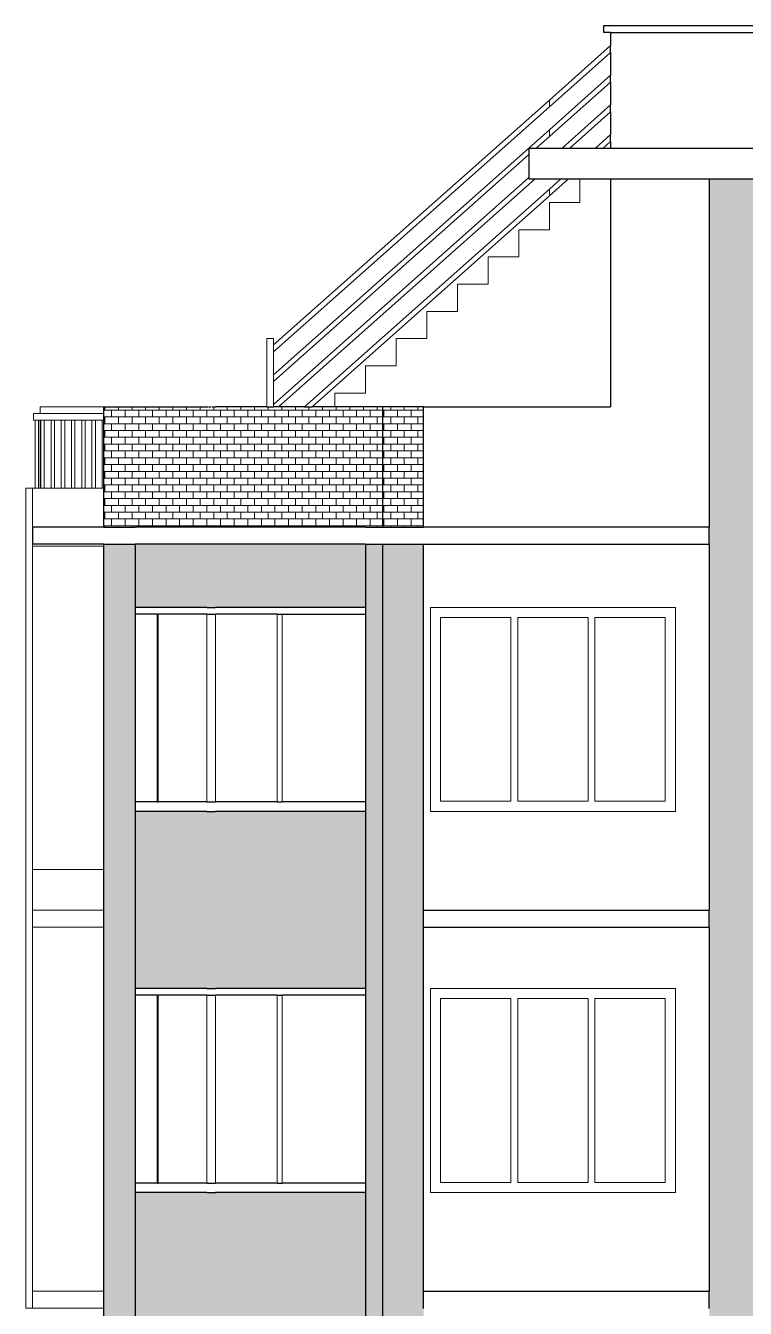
# Model space of a CAD drawing. Header units: inches. Extents: x 5914 to 162157, y -20538 to 282354.
# Drawn here: x 154181.2 to 154383.5, y -20169.6 to -19808.8 of the extents above; entities that cross this region are included whole.
import ezdxf

# ---------------------------------------------------------------- set-up
doc = ezdxf.new("R2010")
doc.units = ezdxf.units.IN
doc.header["$MEASUREMENT"] = 0
doc.linetypes.add('DASHED', pattern=[0.75, 0.5, -0.25])
for name, color, linetype, lineweight in [('DOOR-WIN RA', 3, 'Continuous', 20), ('ELE1 RA', 1, 'Continuous', 30), ('ELE2 RA', 130, 'Continuous', 20), ('HATCH RA', 8, 'Continuous', 5)]:
    doc.layers.add(name, color=color, linetype=linetype, lineweight=lineweight)

# ---------------------------------------------------------------- blocks, each defined once
blk = doc.blocks.new('TDG')
at = {"layer": 'HATCH RA', "transparency": 33554687}
h = blk.add_hatch(dxfattribs=at)
h.set_pattern_fill('AR-B816', color=256, scale=0.25)
h.paths.add_polyline_path([(159005.74, -15535.96), (159005.74, -15524.96), (158980.74, -15524.96), (158980.74, -15627.36), (158980.74, -15632.36), (158980.74, -15739.96), (158980.74, -15745.02), (158980.74, -15851.96), (158980.74, -15857.02), (158980.74, -15963.96), (158980.74, -15969.02), (158980.74, -16075.96), (158980.74, -16080.84), (158980.74, -16093.96), (159005.74, -16093.96), (159005.74, -15963.96), (159005.74, -15937.96), (159005.74, -15872.96), (159005.74, -15856.96), (159005.74, -15851.96)])
h.paths.add_polyline_path([(158812.05, -15632.36), (158802.86, -15632.36), (158802.86, -15632.96), (158802.86, -15727.96), (158802.86, -15739.96), (158802.86, -15744.96), (158802.86, -15851.96), (158802.86, -15856.96), (158802.86, -15963.96), (158802.86, -15969.31), (158802.86, -16081.96), (158812.05, -16081.96)])
h = blk.add_hatch(dxfattribs=at)
h.set_pattern_fill('AR-B816', color=256, scale=0.25)
h.paths.add_polyline_path([(158896.81, -15591.96), (158884.81, -15591.96), (158884.81, -15627.36), (158896.81, -15627.36)])
h.paths.add_polyline_path([(158884.8, -15591.96), (158879.75, -15591.96), (158870.71, -15591.96), (158864.01, -15591.96), (158861.76, -15591.96), (158854.19, -15591.96), (158852.71, -15591.96), (158850.71, -15591.96), (158835.64, -15591.96), (158833.06, -15591.96), (158812.05, -15591.96), (158802.86, -15591.96), (158802.86, -15593.96), (158802.86, -15595.96), (158802.86, -15615.96), (158802.86, -15627.36), (158812.05, -15627.36), (158879.75, -15627.36), (158884.8, -15627.36)])
h = blk.add_hatch(dxfattribs=at)
h.set_pattern_fill('AR-B816', color=256, scale=0.25)
h.paths.add_polyline_path([(158896.81, -15857.02), (158896.81, -15851.96), (158896.81, -15745.02), (158896.81, -15739.96), (158896.81, -15632.36), (158884.81, -15632.36), (158884.81, -15650.96), (158884.81, -15652.96), (158884.81, -15708.15), (158884.81, -15710.96), (158884.81, -15739.96), (158884.81, -15762.96), (158884.81, -15764.96), (158884.81, -15820.15), (158884.81, -15822.96), (158884.81, -15851.96), (158884.81, -15874.96), (158884.81, -15876.96), (158884.81, -15932.15), (158884.81, -15934.96), (158884.81, -15963.96), (158884.81, -15969.31), (158884.81, -16075.96), (158884.81, -16081.96), (158896.81, -16081.96), (158896.81, -16075.96), (158896.81, -15969.02), (158896.81, -15963.96)])
h.paths.add_polyline_path([(158884.8, -15934.96), (158884.8, -15932.15), (158884.8, -15876.96), (158884.8, -15874.96), (158884.8, -15851.96), (158884.8, -15822.96), (158884.8, -15820.15), (158884.8, -15764.96), (158884.8, -15762.96), (158884.8, -15739.96), (158884.8, -15710.96), (158884.8, -15708.15), (158884.8, -15652.96), (158884.8, -15650.96), (158884.8, -15632.36), (158879.75, -15632.36), (158879.75, -16081.96), (158880.67, -16081.96), (158884.8, -16081.96), (158884.8, -16075.96), (158884.8, -15969.31), (158884.8, -15963.96)])
h.paths.add_polyline_path([(158879.75, -15934.96), (158835.64, -15934.96), (158833.06, -15934.96), (158812.05, -15934.96), (158812.05, -15969.31), (158822.89, -15969.31), (158833.06, -15969.31), (158835.64, -15969.31), (158873.78, -15969.31), (158879.75, -15969.31)])
h.paths.add_polyline_path([(158879.75, -15822.96), (158835.64, -15822.96), (158833.06, -15822.96), (158812.05, -15822.96), (158812.05, -15874.96), (158833.06, -15874.96), (158835.64, -15874.96), (158879.75, -15874.96)])
h.paths.add_polyline_path([(158879.75, -15710.96), (158835.64, -15710.96), (158833.06, -15710.96), (158812.05, -15710.96), (158812.05, -15762.96), (158833.06, -15762.96), (158835.64, -15762.96), (158879.75, -15762.96)])
h.paths.add_polyline_path([(158879.75, -15632.36), (158812.05, -15632.36), (158812.05, -15650.96), (158833.06, -15650.96), (158835.64, -15650.96), (158879.75, -15650.96)])
at = {"layer": 'DOOR-WIN RA'}
for p, q in [((158818.52, -15652.96), (158818.52, -15708.15)), ((158818.78, -15708.15), (158818.78, -15652.96)), ((158833.06, -15708.15), (158833.06, -15652.96)), ((158835.64, -15708.15), (158835.64, -15652.96)), ((158853.73, -15708.15), (158853.73, -15652.96)), ((158855.28, -15708.15), (158855.28, -15652.96)), ((158898.78, -15710.96), (158898.78, -15650.96)), ((158898.78, -15650.96), (158970.78, -15650.96)), ((158901.78, -15653.96), (158922.44, -15653.96)), ((158901.78, -15707.96), (158901.78, -15653.96)), ((158922.44, -15707.96), (158922.44, -15653.96)), ((158924.44, -15653.96), (158945.11, -15653.96)), ((158924.44, -15653.96), (158924.44, -15707.96)), ((158945.11, -15707.96), (158945.11, -15653.96)), ((158947.11, -15653.96), (158967.78, -15653.96)), ((158947.11, -15653.96), (158947.11, -15707.96)), ((158967.78, -15653.96), (158967.78, -15707.96)), ((158970.78, -15650.96), (158970.78, -15710.96)), ((158922.44, -15707.96), (158901.78, -15707.96)), ((158945.11, -15707.96), (158924.44, -15707.96)), ((158967.78, -15707.96), (158947.11, -15707.96)), ((158970.78, -15710.96), (158898.78, -15710.96)), ((158898.78, -15822.96), (158898.78, -15762.96)), ((158898.78, -15762.96), (158970.78, -15762.96)), ((158970.78, -15762.96), (158970.78, -15822.96)), ((158818.52, -15764.96), (158818.52, -15820.15)), ((158818.78, -15820.15), (158818.78, -15764.96)), ((158833.06, -15820.15), (158833.06, -15764.96)), ((158835.64, -15820.15), (158835.64, -15764.96)), ((158853.73, -15820.15), (158853.73, -15764.96)), ((158855.28, -15820.15), (158855.28, -15764.96)), ((158901.78, -15765.96), (158922.44, -15765.96)), ((158901.78, -15819.96), (158901.78, -15765.96)), ((158922.44, -15819.96), (158922.44, -15765.96)), ((158924.44, -15765.96), (158945.11, -15765.96)), ((158924.44, -15765.96), (158924.44, -15819.96)), ((158945.11, -15819.96), (158945.11, -15765.96)), ((158947.11, -15765.96), (158967.78, -15765.96)), ((158947.11, -15765.96), (158947.11, -15819.96)), ((158967.78, -15765.96), (158967.78, -15819.96)), ((158922.44, -15819.96), (158901.78, -15819.96)), ((158945.11, -15819.96), (158924.44, -15819.96)), ((158967.78, -15819.96), (158947.11, -15819.96)), ((158970.78, -15822.96), (158898.78, -15822.96))]:
    blk.add_line(p, q, dxfattribs=at)
at = {"layer": 'ELE1 RA'}
for p, q in [((158949.74, -15481.96), (158949.74, -15479.96)), ((158949.74, -15479.96), (159202.78, -15479.96)), ((158951.74, -15481.96), (158949.74, -15481.96)), ((158951.74, -15481.96), (159202.78, -15481.96)), ((158951.74, -15481.96), (158951.74, -15485.82)), ((158951.74, -15487.82), (158951.74, -15485.82)), ((158951.74, -15487.82), (158951.74, -15494.55)), ((158951.74, -15496.55), (158951.74, -15494.55)), ((158951.74, -15496.55), (158951.74, -15503.28)), ((158951.74, -15505.28), (158951.74, -15503.28)), ((158951.74, -15505.28), (158951.74, -15512)), ((158951.74, -15514), (158951.74, -15512)), ((158951.74, -15514), (158951.74, -15515.96)), ((158927.74, -15515.96), (158929.89, -15515.96)), ((158927.74, -15515.96), (158927.74, -15517.87)), ((158927.74, -15517.87), (158927.74, -15524.6)), ((158929.89, -15515.96), (158937.47, -15515.96)), ((158937.47, -15515.96), (158939.72, -15515.96)), ((158939.72, -15515.96), (158947.29, -15515.96)), ((158947.29, -15515.96), (158949.54, -15515.96)), ((158949.54, -15515.96), (158951.74, -15515.96)), ((158951.74, -15515.96), (159202.78, -15515.96)), ((158927.74, -15524.6), (158927.74, -15524.96)), ((158927.74, -15524.96), (158929.59, -15524.96)), ((158929.59, -15524.96), (158937.16, -15524.96)), ((158937.16, -15524.96), (158939.41, -15524.96)), ((158939.41, -15524.96), (158942.74, -15524.96)), ((158942.74, -15524.96), (158951.74, -15524.96)), ((158951.74, -15524.96), (158980.74, -15524.96)), ((158951.74, -15524.96), (158951.74, -15591.96)), ((158980.74, -15524.96), (158980.74, -15627.36)), ((158980.74, -15524.96), (159005.74, -15524.96)), ((158802.86, -15593.96), (158802.86, -15591.96)), ((158802.86, -15591.96), (158812.05, -15591.96)), ((158812.05, -15591.96), (158833.06, -15591.96)), ((158850.71, -15591.96), (158835.64, -15591.96)), ((158850.71, -15591.96), (158852.71, -15591.96)), ((158854.19, -15591.96), (158852.71, -15591.96)), ((158861.76, -15591.96), (158854.19, -15591.96)), ((158861.76, -15591.96), (158864.01, -15591.96)), ((158870.71, -15591.96), (158864.01, -15591.96)), ((158879.75, -15591.96), (158870.71, -15591.96)), ((158884.8, -15591.96), (158879.75, -15591.96)), ((158884.8, -15591.96), (158884.81, -15591.96)), ((158884.81, -15627.36), (158884.81, -15591.96)), ((158896.81, -15591.96), (158884.81, -15591.96)), ((158896.81, -15627.36), (158896.81, -15591.96)), ((158896.81, -15591.96), (158951.74, -15591.96)), ((158802.86, -15595.96), (158802.86, -15593.96)), ((158802.86, -15615.96), (158802.86, -15595.96)), ((158802.86, -15627.36), (158802.86, -15615.96)), ((158781.87, -15627.36), (158781.87, -15632.36)), ((158802.86, -15627.36), (158781.87, -15627.36)), ((158802.86, -15627.36), (158812.05, -15627.36)), ((158879.75, -15627.36), (158812.05, -15627.36)), ((158879.75, -15627.36), (158884.8, -15627.36)), ((158884.8, -15627.36), (158884.81, -15627.36)), ((158884.81, -15627.36), (158896.81, -15627.36)), ((158951.74, -15627.36), (158896.81, -15627.36)), ((158980.74, -15627.36), (158951.74, -15627.36)), ((158980.74, -15632.36), (158980.74, -15627.36)), ((158802.86, -15632.36), (158781.87, -15632.36)), ((158802.86, -15632.96), (158802.86, -15632.36)), ((158802.86, -15632.36), (158812.05, -15632.36)), ((158802.86, -15727.96), (158802.86, -15632.96)), ((158879.75, -15632.36), (158812.05, -15632.36)), ((158812.05, -15632.36), (158812.05, -16081.96)), ((158879.75, -15632.36), (158884.8, -15632.36)), ((158879.75, -15632.36), (158879.75, -16081.96)), ((158884.8, -15632.36), (158884.81, -15632.36)), ((158884.8, -15650.96), (158884.8, -15632.36)), ((158884.81, -15632.36), (158896.81, -15632.36)), ((158884.81, -15650.96), (158884.81, -15632.36)), ((158896.81, -15632.36), (158980.74, -15632.36)), ((158896.81, -15739.96), (158896.81, -15632.36)), ((158980.74, -15632.36), (158980.74, -15739.96)), ((158833.06, -15650.96), (158812.05, -15650.96)), ((158818.52, -15652.96), (158812.05, -15652.96)), ((158818.52, -15652.96), (158818.78, -15652.96)), ((158833.06, -15652.96), (158818.78, -15652.96)), ((158833.06, -15650.96), (158835.64, -15650.96)), ((158833.06, -15652.96), (158835.64, -15652.96)), ((158879.75, -15650.96), (158835.64, -15650.96)), ((158853.73, -15652.96), (158835.64, -15652.96)), ((158853.73, -15652.96), (158855.28, -15652.96)), ((158855.28, -15652.96), (158879.75, -15652.96)), ((158884.8, -15650.96), (158884.81, -15650.96)), ((158884.8, -15652.96), (158884.8, -15650.96)), ((158884.8, -15652.96), (158884.81, -15652.96)), ((158884.8, -15708.15), (158884.8, -15652.96)), ((158884.81, -15652.96), (158884.81, -15650.96)), ((158884.81, -15708.15), (158884.81, -15652.96)), ((158818.52, -15708.15), (158812.05, -15708.15)), ((158818.52, -15708.15), (158818.78, -15708.15)), ((158833.06, -15708.15), (158818.78, -15708.15)), ((158833.06, -15708.15), (158835.64, -15708.15)), ((158853.73, -15708.15), (158835.64, -15708.15)), ((158853.73, -15708.15), (158855.28, -15708.15)), ((158879.75, -15708.15), (158855.28, -15708.15)), ((158884.8, -15708.15), (158884.81, -15708.15)), ((158884.8, -15710.96), (158884.8, -15708.15)), ((158884.81, -15710.96), (158884.81, -15708.15)), ((158833.06, -15710.96), (158812.05, -15710.96)), ((158833.06, -15710.96), (158835.64, -15710.96)), ((158879.75, -15710.96), (158835.64, -15710.96)), ((158884.8, -15710.96), (158884.81, -15710.96)), ((158884.8, -15739.96), (158884.8, -15710.96)), ((158884.81, -15739.96), (158884.81, -15710.96)), ((158802.86, -15739.96), (158802.86, -15727.96)), ((158802.86, -15744.96), (158802.86, -15739.96)), ((158884.81, -15739.96), (158884.8, -15739.96)), ((158884.8, -15762.96), (158884.8, -15739.96)), ((158884.81, -15762.96), (158884.81, -15739.96)), ((158896.81, -15739.96), (158980.74, -15739.96)), ((158896.81, -15745.02), (158896.81, -15739.96)), ((158980.74, -15745.02), (158980.74, -15739.96)), ((158802.86, -15851.96), (158802.86, -15744.96)), ((158896.81, -15851.96), (158896.81, -15745.02)), ((158980.74, -15745.02), (158896.81, -15745.02)), ((158980.74, -15745.02), (158980.74, -15851.96)), ((158833.06, -15762.96), (158812.05, -15762.96)), ((158833.06, -15762.96), (158835.64, -15762.96)), ((158879.75, -15762.96), (158835.64, -15762.96)), ((158884.8, -15762.96), (158884.81, -15762.96)), ((158884.8, -15764.96), (158884.8, -15762.96)), ((158884.81, -15764.96), (158884.81, -15762.96)), ((158818.52, -15764.96), (158812.05, -15764.96)), ((158818.52, -15764.96), (158818.78, -15764.96)), ((158833.06, -15764.96), (158818.78, -15764.96)), ((158833.06, -15764.96), (158835.64, -15764.96)), ((158853.73, -15764.96), (158835.64, -15764.96)), ((158853.73, -15764.96), (158855.28, -15764.96)), ((158879.75, -15764.96), (158855.28, -15764.96)), ((158884.8, -15764.96), (158884.81, -15764.96)), ((158884.8, -15820.15), (158884.8, -15764.96)), ((158884.81, -15820.15), (158884.81, -15764.96)), ((158818.52, -15820.15), (158812.05, -15820.15)), ((158818.52, -15820.15), (158818.78, -15820.15)), ((158833.06, -15820.15), (158818.78, -15820.15)), ((158833.06, -15820.15), (158835.64, -15820.15)), ((158853.73, -15820.15), (158835.64, -15820.15)), ((158853.73, -15820.15), (158855.28, -15820.15)), ((158879.75, -15820.15), (158855.28, -15820.15)), ((158884.8, -15820.15), (158884.81, -15820.15)), ((158884.8, -15822.96), (158884.8, -15820.15)), ((158884.81, -15822.96), (158884.81, -15820.15)), ((158833.06, -15822.96), (158812.05, -15822.96)), ((158833.06, -15822.96), (158835.64, -15822.96)), ((158879.75, -15822.96), (158835.64, -15822.96)), ((158884.8, -15822.96), (158884.81, -15822.96)), ((158884.8, -15851.96), (158884.8, -15822.96)), ((158884.81, -15851.96), (158884.81, -15822.96)), ((158802.86, -15856.96), (158802.86, -15851.96)), ((158884.81, -15851.96), (158884.8, -15851.96)), ((158884.8, -15874.96), (158884.8, -15851.96)), ((158884.81, -15874.96), (158884.81, -15851.96)), ((158896.81, -15851.96), (158980.74, -15851.96)), ((158896.81, -15857.02), (158896.81, -15851.96)), ((158980.74, -15857.02), (158980.74, -15851.96)), ((158802.86, -15963.96), (158802.86, -15856.96))]:
    blk.add_line(p, q, dxfattribs=at)
at = {"layer": 'ELE1 RA', "linetype": 'DASHED'}
blk.add_line((158833.06, -15591.96), (158835.64, -15591.96), dxfattribs=at)
at = {"layer": 'ELE2 RA'}
for p, q in [((158933.74, -15501.82), (158951.74, -15485.82)), ((158951.74, -15487.82), (158933.74, -15503.82)), ((158933.74, -15510.55), (158951.74, -15494.55)), ((158951.74, -15496.55), (158933.74, -15512.55)), ((158852.71, -15573.82), (158933.74, -15501.82)), ((158933.74, -15503.82), (158933.74, -15501.82)), ((158937.47, -15515.96), (158951.74, -15503.28)), ((158852.71, -15575.82), (158933.74, -15503.82)), ((158951.74, -15505.28), (158939.72, -15515.96)), ((158852.71, -15582.55), (158933.74, -15510.55)), ((158933.74, -15512.55), (158933.74, -15510.55)), ((158929.89, -15515.96), (158933.74, -15512.55)), ((158947.29, -15515.96), (158951.74, -15512)), ((158951.74, -15514), (158949.54, -15515.96)), ((158852.71, -15584.55), (158927.74, -15517.87)), ((158852.71, -15591.28), (158927.74, -15524.6)), ((158854.19, -15591.96), (158929.59, -15524.96)), ((158933.74, -15528), (158937.16, -15524.96)), ((158939.41, -15524.96), (158933.74, -15530)), ((158942.74, -15531.96), (158942.74, -15524.96)), ((158861.76, -15591.96), (158933.74, -15528)), ((158933.74, -15530), (158933.74, -15528)), ((158864.01, -15591.96), (158933.74, -15530)), ((158933.74, -15539.96), (158933.74, -15531.96)), ((158933.74, -15531.96), (158942.74, -15531.96)), ((158924.73, -15539.96), (158933.74, -15539.96)), ((158924.73, -15547.96), (158924.73, -15539.96)), ((158915.73, -15547.96), (158924.73, -15547.96)), ((158915.73, -15555.96), (158915.73, -15547.96)), ((158906.73, -15555.96), (158915.73, -15555.96)), ((158906.73, -15563.96), (158906.73, -15555.96)), ((158897.72, -15571.96), (158897.72, -15563.96)), ((158897.72, -15563.96), (158906.73, -15563.96)), ((158852.71, -15571.96), (158850.71, -15571.96)), ((158850.71, -15591.96), (158850.71, -15571.96)), ((158852.71, -15573.82), (158852.71, -15571.96)), ((158852.71, -15575.82), (158852.71, -15573.82)), ((158888.72, -15571.96), (158897.72, -15571.96)), ((158888.72, -15579.96), (158888.72, -15571.96)), ((158852.71, -15582.55), (158852.71, -15575.82)), ((158852.71, -15584.55), (158852.71, -15582.55)), ((158879.72, -15579.96), (158888.72, -15579.96)), ((158879.72, -15587.96), (158879.72, -15579.96)), ((158852.71, -15591.28), (158852.71, -15584.55)), ((158870.71, -15591.96), (158870.71, -15587.96)), ((158870.71, -15587.96), (158879.72, -15587.96)), ((158784.15, -15591.96), (158784.15, -15593.96)), ((158802.86, -15591.96), (158784.15, -15591.96)), ((158852.71, -15591.96), (158852.71, -15591.28)), ((158782.15, -15595.96), (158782.15, -15593.96)), ((158784.15, -15593.96), (158782.15, -15593.96)), ((158782.15, -15595.96), (158782.65, -15595.96)), ((158782.65, -15595.96), (158782.65, -15615.96)), ((158782.65, -15595.96), (158783.65, -15595.96)), ((158783.65, -15595.96), (158784.15, -15595.96)), ((158783.65, -15595.96), (158783.65, -15615.96)), ((158802.86, -15593.96), (158784.15, -15593.96)), ((158784.15, -15595.96), (158784.15, -15615.96)), ((158784.15, -15595.96), (158784.34, -15595.96)), ((158784.34, -15595.96), (158785.34, -15595.96)), ((158784.34, -15595.96), (158784.34, -15615.96)), ((158785.34, -15595.96), (158787.34, -15595.96)), ((158785.34, -15595.96), (158785.34, -15615.96)), ((158787.34, -15595.96), (158788.34, -15595.96)), ((158787.34, -15595.96), (158787.34, -15615.96)), ((158788.34, -15595.96), (158790.34, -15595.96)), ((158788.34, -15595.96), (158788.34, -15615.96)), ((158790.34, -15595.96), (158791.34, -15595.96)), ((158790.34, -15595.96), (158790.34, -15615.96)), ((158791.34, -15595.96), (158793.34, -15595.96)), ((158791.34, -15595.96), (158791.34, -15615.96)), ((158793.34, -15595.96), (158794.34, -15595.96)), ((158793.34, -15595.96), (158793.34, -15615.96)), ((158794.34, -15595.96), (158796.34, -15595.96)), ((158794.34, -15595.96), (158794.34, -15615.96)), ((158796.34, -15595.96), (158797.34, -15595.96)), ((158796.34, -15595.96), (158796.34, -15615.96)), ((158797.34, -15595.96), (158799.34, -15595.96)), ((158797.34, -15595.96), (158797.34, -15615.96)), ((158799.34, -15595.96), (158800.34, -15595.96)), ((158799.34, -15595.96), (158799.34, -15615.96)), ((158800.34, -15595.96), (158802.34, -15595.96)), ((158800.34, -15595.96), (158800.34, -15615.96)), ((158802.34, -15595.96), (158802.86, -15595.96)), ((158802.34, -15595.96), (158802.34, -15615.96)), ((158781.87, -15615.96), (158779.87, -15615.96)), ((158779.87, -15856.96), (158779.87, -15615.96)), ((158781.87, -15627.36), (158781.87, -15615.96)), ((158782.65, -15615.96), (158781.87, -15615.96)), ((158783.65, -15615.96), (158782.65, -15615.96)), ((158784.15, -15615.96), (158783.65, -15615.96)), ((158784.34, -15615.96), (158784.15, -15615.96)), ((158785.34, -15615.96), (158784.34, -15615.96)), ((158787.34, -15615.96), (158785.34, -15615.96)), ((158788.34, -15615.96), (158787.34, -15615.96)), ((158790.34, -15615.96), (158788.34, -15615.96)), ((158791.34, -15615.96), (158790.34, -15615.96)), ((158793.34, -15615.96), (158791.34, -15615.96)), ((158794.34, -15615.96), (158793.34, -15615.96)), ((158796.34, -15615.96), (158794.34, -15615.96)), ((158797.34, -15615.96), (158796.34, -15615.96)), ((158799.34, -15615.96), (158797.34, -15615.96)), ((158800.34, -15615.96), (158799.34, -15615.96)), ((158802.34, -15615.96), (158800.34, -15615.96)), ((158802.86, -15615.96), (158802.34, -15615.96)), ((158781.87, -15632.96), (158781.87, -15632.36)), ((158802.86, -15632.96), (158781.87, -15632.96)), ((158781.87, -15727.96), (158781.87, -15632.96)), ((158802.86, -15727.96), (158781.87, -15727.96)), ((158781.87, -15739.96), (158781.87, -15727.96)), ((158802.86, -15739.96), (158781.87, -15739.96)), ((158781.87, -15739.96), (158781.87, -15744.96)), ((158802.86, -15744.96), (158781.87, -15744.96)), ((158781.87, -15851.96), (158781.87, -15744.96)), ((158781.87, -15851.96), (158781.87, -15856.96)), ((158802.86, -15851.96), (158781.87, -15851.96)), ((158781.87, -15856.96), (158779.87, -15856.96)), ((158802.86, -15856.96), (158781.87, -15856.96))]:
    blk.add_line(p, q, dxfattribs=at)

msp = doc.modelspace()

# ---------------------------------------------------------------- block references
at = {"layer": 'HATCH RA', "xscale": 0.9568106312292479, "yscale": 0.9568106312292479, "zscale": 0.9568106312292479}
msp.add_blockref('TDG', (2258.92, -4997.45), dxfattribs=at)

doc.saveas('drawing.dxf')
